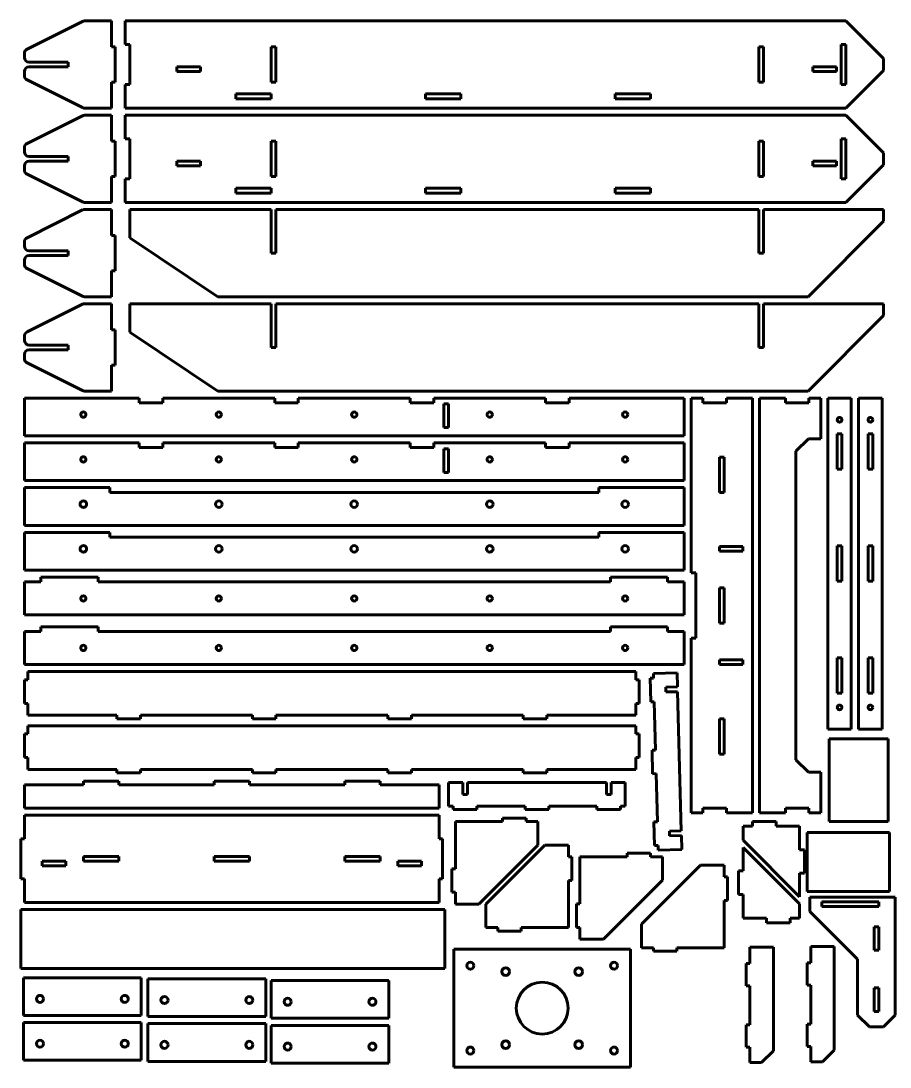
# Model space of a CAD drawing. Header units: millimetres. Extents: x 165 to 866, y -86 to 365.
# Drawn here: x 164.8 to 533.7, y -79 to 364.8 of the extents above; entities that cross this region are included whole.
import ezdxf

# ---------------------------------------------------------------- set-up
doc = ezdxf.new("R2010")
doc.units = ezdxf.units.MM
for name, color, linetype in [('BED_HOLDING_PLAT', 7, 'Continuous'), ('BED_HOLDING_TOP_', 7, 'Continuous'), ('BED_SLIDING_PLAT', 7, 'Continuous'), ('BOTTOM__PLATE', 7, 'Continuous'), ('BOTTOM_SUPPORT_P', 7, 'Continuous'), ('CORNER_SUPPORT', 7, 'Continuous'), ('Default', 7, 'Continuous'), ('LEG', 7, 'Continuous'), ('LEG_JOINT_FRONT_', 7, 'Continuous'), ('LEG_JOINT_PLATE', 7, 'Continuous'), ('LEG_SUPPORT', 7, 'Continuous'), ('MAIN_SUPPORT', 7, 'Continuous'), ('MIDLDE_PLATE', 7, 'Continuous'), ('MOTOR_PLATE_JOIN', 7, 'Continuous'), ('SCREW_PLATE', 7, 'Continuous'), ('SIDE_PLATE', 7, 'Continuous'), ('SIDE_SUPPORT_PLA', 7, 'Continuous'), ('SMALL_SUPPORT', 7, 'Continuous'), ('TOP_CORNER_SUPPO', 7, 'Continuous'), ('X_MOTOR_PLATE', 7, 'Continuous'), ('X_SLIDE_SUPPORT', 7, 'Continuous')]:
    doc.layers.add(name, color=color, linetype=linetype)

# ---------------------------------------------------------------- blocks, each defined once
blk = doc.blocks.new('SE')
at = {"layer": 'BED_HOLDING_PLAT', "color": 7, "linetype": 'Continuous', "lineweight": 60}
for p, q in [((166.29, 188.84), (166.29, 204.84)), ((166.29, 204.84), (215.04, 204.84)), ((215.04, 204.84), (215.04, 202.84)), ((225.04, 202.84), (225.04, 204.84)), ((225.04, 204.84), (272.54, 204.84)), ((272.54, 204.84), (272.54, 202.84)), ((282.54, 202.84), (282.54, 204.84)), ((282.54, 204.84), (330.04, 204.84)), ((330.04, 204.84), (330.04, 202.84)), ((340.04, 202.84), (340.04, 204.84)), ((340.04, 204.84), (387.54, 204.84)), ((387.54, 204.84), (387.54, 202.84)), ((397.54, 204.84), (446.29, 204.84)), ((397.54, 202.84), (397.54, 204.84)), ((446.29, 204.84), (446.29, 188.84)), ((215.04, 202.84), (225.04, 202.84)), ((272.54, 202.84), (282.54, 202.84)), ((330.04, 202.84), (340.04, 202.84)), ((344.29, 192.34), (344.29, 202.34)), ((346.29, 202.34), (344.29, 202.34)), ((346.29, 192.34), (346.29, 202.34)), ((387.54, 202.84), (397.54, 202.84)), ((344.29, 192.34), (346.29, 192.34)), ((446.29, 188.84), (166.29, 188.84))]:
    blk.add_line(p, q, dxfattribs=at)
for centre in [(191.29, 197.84), (248.79, 197.84), (306.29, 197.84), (363.79, 197.84), (421.29, 197.84)]:
    blk.add_circle(centre, 1.12, dxfattribs=at)
blk = doc.blocks.new('SE1')
at = {"layer": 'BED_HOLDING_PLAT', "color": 7, "linetype": 'Continuous', "lineweight": 60}
for p, q in [((166.29, 169.84), (166.29, 185.84)), ((166.29, 185.84), (215.04, 185.84)), ((215.04, 185.84), (215.04, 183.84)), ((215.04, 183.84), (225.04, 183.84)), ((225.04, 183.84), (225.04, 185.84)), ((225.04, 185.84), (272.54, 185.84)), ((272.54, 185.84), (272.54, 183.84)), ((272.54, 183.84), (282.54, 183.84)), ((282.54, 183.84), (282.54, 185.84)), ((282.54, 185.84), (330.04, 185.84)), ((330.04, 185.84), (330.04, 183.84)), ((330.04, 183.84), (340.04, 183.84)), ((340.04, 183.84), (340.04, 185.84)), ((340.04, 185.84), (387.54, 185.84)), ((344.29, 173.34), (344.29, 183.34)), ((346.29, 183.34), (344.29, 183.34)), ((346.29, 173.34), (346.29, 183.34)), ((387.54, 185.84), (387.54, 183.84)), ((387.54, 183.84), (397.54, 183.84)), ((397.54, 185.84), (446.29, 185.84)), ((397.54, 183.84), (397.54, 185.84)), ((446.29, 185.84), (446.29, 169.84)), ((344.29, 173.34), (346.29, 173.34)), ((446.29, 169.84), (166.29, 169.84))]:
    blk.add_line(p, q, dxfattribs=at)
for centre in [(191.29, 178.84), (248.79, 178.84), (306.29, 178.84), (363.79, 178.84), (421.29, 178.84)]:
    blk.add_circle(centre, 1.12, dxfattribs=at)
blk = doc.blocks.new('SE2')
at = {"layer": 'LEG_JOINT_PLATE', "color": 7, "linetype": 'Continuous', "lineweight": 60}
for p, q in [((449.29, 204.84), (454.29, 204.84)), ((449.29, 130.66), (449.29, 204.84)), ((454.29, 202.84), (454.29, 204.84)), ((464.29, 204.84), (475.29, 204.84)), ((464.29, 202.84), (464.29, 204.84)), ((475.29, 204.84), (475.29, 28.84)), ((464.29, 202.84), (454.29, 202.84)), ((461.29, 164.84), (461.29, 179.84)), ((461.29, 179.84), (463.29, 179.84)), ((463.29, 179.84), (463.29, 164.84)), ((463.29, 164.84), (461.29, 164.84)), ((471.29, 141.84), (461.29, 141.84)), ((461.29, 141.84), (461.29, 139.84)), ((461.29, 139.84), (471.29, 139.84)), ((471.29, 139.84), (471.29, 141.84)), ((451.29, 130.66), (449.29, 130.66)), ((451.29, 103.02), (451.29, 130.66)), ((461.29, 109.34), (461.29, 124.34)), ((463.29, 124.34), (461.29, 124.34)), ((463.29, 109.34), (463.29, 124.34)), ((461.29, 109.34), (463.29, 109.34)), ((449.29, 28.84), (449.29, 103.02)), ((449.29, 103.02), (451.29, 103.02)), ((471.29, 93.84), (461.29, 93.84)), ((461.29, 93.84), (461.29, 91.84)), ((471.29, 91.84), (471.29, 93.84)), ((461.29, 91.84), (471.29, 91.84)), ((461.29, 53.84), (461.29, 68.84)), ((463.29, 68.84), (461.29, 68.84)), ((463.29, 53.84), (463.29, 68.84)), ((461.29, 53.84), (463.29, 53.84)), ((454.29, 28.84), (449.29, 28.84)), ((454.29, 30.84), (454.29, 28.84)), ((454.29, 30.84), (464.29, 30.84)), ((464.29, 30.84), (464.29, 28.84)), ((475.29, 28.84), (464.29, 28.84))]:
    blk.add_line(p, q, dxfattribs=at)
blk = doc.blocks.new('SE5')
at = {"layer": 'LEG_SUPPORT', "color": 7, "linetype": 'Continuous', "lineweight": 60}
for p, q in [((500.06, -27.75), (510.06, -27.75)), ((500.06, -34.75), (500.06, -27.75)), ((510.06, -27.75), (510.06, -71.75)), ((498.56, -34.75), (500.06, -34.75)), ((498.56, -44.25), (498.56, -34.75)), ((500.06, -44.25), (498.56, -44.25)), ((500.06, -60.75), (500.06, -44.25)), ((498.56, -70.25), (498.56, -60.75)), ((498.56, -60.75), (500.06, -60.75)), ((500.06, -70.25), (498.56, -70.25)), ((500.06, -76.75), (500.06, -70.25)), ((505.06, -76.75), (510.06, -71.75)), ((505.06, -76.75), (500.06, -76.75))]:
    blk.add_line(p, q, dxfattribs=at)
blk = doc.blocks.new('SE6')
at = {"layer": 'LEG_SUPPORT', "color": 7, "linetype": 'Continuous', "lineweight": 60}
for p, q in [((474.2, -28.03), (484.2, -28.03)), ((474.2, -35.03), (474.2, -28.03)), ((484.2, -28.03), (484.2, -72.03)), ((472.7, -35.03), (474.2, -35.03)), ((472.7, -44.53), (472.7, -35.03)), ((474.2, -44.53), (472.7, -44.53)), ((474.2, -61.03), (474.2, -44.53)), ((472.7, -70.53), (472.7, -61.03)), ((472.7, -61.03), (474.2, -61.03)), ((474.2, -70.53), (472.7, -70.53)), ((474.2, -77.03), (474.2, -70.53)), ((479.2, -77.03), (484.2, -72.03)), ((479.2, -77.03), (474.2, -77.03))]:
    blk.add_line(p, q, dxfattribs=at)
blk = doc.blocks.new('SE9')
at = {"layer": 'MIDLDE_PLATE', "color": 7, "linetype": 'Continuous', "lineweight": 60}
for p, q in [((173.29, 128.84), (173.29, 126.84)), ((197.56, 128.84), (173.29, 128.84)), ((197.56, 126.84), (197.56, 128.84)), ((415.03, 128.84), (415.03, 126.84)), ((439.29, 128.84), (415.03, 128.84)), ((439.29, 126.84), (439.29, 128.84)), ((166.29, 112.84), (166.29, 126.84)), ((166.29, 126.84), (173.29, 126.84)), ((197.56, 126.84), (415.03, 126.84)), ((439.29, 126.84), (446.29, 126.84)), ((446.29, 126.84), (446.29, 112.84)), ((446.29, 112.84), (166.29, 112.84))]:
    blk.add_line(p, q, dxfattribs=at)
for centre in [(191.29, 119.84), (248.79, 119.84), (306.29, 119.84), (363.79, 119.84), (421.29, 119.84)]:
    blk.add_circle(centre, 1.12, dxfattribs=at)
blk = doc.blocks.new('SE10')
at = {"layer": 'MIDLDE_PLATE', "color": 7, "linetype": 'Continuous', "lineweight": 60}
for p, q in [((173.29, 107.84), (173.29, 105.84)), ((197.56, 107.84), (173.29, 107.84)), ((197.56, 105.84), (197.56, 107.84)), ((415.03, 107.84), (415.03, 105.84)), ((439.29, 107.84), (415.03, 107.84)), ((439.29, 105.84), (439.29, 107.84)), ((166.29, 91.84), (166.29, 105.84)), ((166.29, 105.84), (173.29, 105.84)), ((197.56, 105.84), (415.03, 105.84)), ((439.29, 105.84), (446.29, 105.84)), ((446.29, 105.84), (446.29, 91.84)), ((446.29, 91.84), (166.29, 91.84))]:
    blk.add_line(p, q, dxfattribs=at)
for centre in [(191.29, 98.84), (248.79, 98.84), (306.29, 98.84), (363.79, 98.84), (421.29, 98.84)]:
    blk.add_circle(centre, 1.12, dxfattribs=at)
blk = doc.blocks.new('SE12')
at = {"layer": 'TOP_CORNER_SUPPO', "color": 7, "linetype": 'Continuous', "lineweight": 60}
for p, q in [((471.34, 17.23), (471.34, 23.23)), ((475.35, 23.23), (471.34, 23.23)), ((475.35, 25.23), (475.35, 23.23)), ((485.35, 25.23), (475.35, 25.23)), ((485.35, 23.23), (485.35, 25.23)), ((495.35, 23.23), (485.35, 23.23)), ((495.35, 13.23), (495.35, 23.23)), ((471.34, 17.23), (495.35, -6.77)), ((495.35, 13.23), (497.35, 13.23)), ((497.35, 13.23), (497.35, 3.23)), ((495.35, -6.77), (495.35, 3.23)), ((497.35, 3.23), (495.35, 3.23))]:
    blk.add_line(p, q, dxfattribs=at)
blk = doc.blocks.new('SE13')
at = {"layer": 'TOP_CORNER_SUPPO', "color": 7, "linetype": 'Continuous', "lineweight": 60}
for p, q in [((471.34, 14.23), (471.34, 4.23)), ((495.35, -9.77), (471.34, 14.23)), ((469.34, -5.77), (469.34, 4.23)), ((469.34, 4.23), (471.34, 4.23)), ((471.34, -5.77), (469.34, -5.77)), ((471.34, -5.77), (471.34, -15.77)), ((495.35, -9.77), (495.35, -15.77)), ((471.34, -15.77), (481.34, -15.77)), ((481.34, -15.77), (481.34, -17.77)), ((491.34, -15.77), (495.35, -15.77)), ((491.34, -17.77), (491.34, -15.77)), ((481.34, -17.77), (491.34, -17.77))]:
    blk.add_line(p, q, dxfattribs=at)
blk = doc.blocks.new('SE14')
at = {"layer": 'BED_SLIDING_PLAT', "color": 7, "linetype": 'Continuous', "lineweight": 60}
for p, q in [((164.79, -37.16), (164.79, -12.16)), ((164.79, -12.16), (344.79, -12.16)), ((344.79, -12.16), (344.79, -37.16)), ((344.79, -37.16), (164.79, -37.16))]:
    blk.add_line(p, q, dxfattribs=at)
blk = doc.blocks.new('SE22')
at = {"layer": 'SCREW_PLATE', "color": 7, "linetype": 'Continuous', "lineweight": 60}
for p, q in [((520.39, 204.84), (530.39, 204.84)), ((520.39, 64.4), (520.39, 204.84)), ((530.39, 204.84), (530.39, 64.4)), ((526.39, 189.62), (524.39, 189.62)), ((524.39, 189.62), (524.39, 174.62)), ((526.39, 189.62), (526.39, 174.62)), ((526.39, 174.62), (524.39, 174.62)), ((524.39, 142.12), (526.39, 142.12)), ((524.39, 142.12), (524.39, 127.12)), ((526.39, 142.12), (526.39, 127.12)), ((524.39, 127.12), (526.39, 127.12)), ((524.39, 94.62), (526.39, 94.62)), ((524.39, 94.62), (524.39, 79.62)), ((526.39, 94.62), (526.39, 79.62)), ((524.39, 79.62), (526.39, 79.62)), ((530.39, 64.4), (520.39, 64.4))]:
    blk.add_line(p, q, dxfattribs=at)
for centre in [(525.39, 195.62), (525.39, 73.62)]:
    blk.add_circle(centre, 1, dxfattribs=at)
blk = doc.blocks.new('SE23')
at = {"layer": 'SCREW_PLATE', "color": 7, "linetype": 'Continuous', "lineweight": 60}
for p, q in [((507.29, 204.84), (517.29, 204.84)), ((507.29, 64.4), (507.29, 204.84)), ((517.29, 204.84), (517.29, 64.4)), ((513.29, 189.62), (511.29, 189.62)), ((511.29, 189.62), (511.29, 174.62)), ((513.29, 189.62), (513.29, 174.62)), ((513.29, 174.62), (511.29, 174.62)), ((511.29, 142.12), (513.29, 142.12)), ((511.29, 142.12), (511.29, 127.12)), ((513.29, 142.12), (513.29, 127.12)), ((511.29, 127.12), (513.29, 127.12)), ((511.29, 94.62), (513.29, 94.62)), ((511.29, 94.62), (511.29, 79.62)), ((513.29, 94.62), (513.29, 79.62)), ((511.29, 79.62), (513.29, 79.62)), ((517.29, 64.4), (507.29, 64.4))]:
    blk.add_line(p, q, dxfattribs=at)
for centre in [(512.29, 195.62), (512.29, 73.62)]:
    blk.add_circle(centre, 1, dxfattribs=at)
blk = doc.blocks.new('SE26')
at = {"layer": 'MOTOR_PLATE_JOIN', "color": 7, "linetype": 'Continuous', "lineweight": 60}
for p, q in [((271.02, -58.27), (271.02, -42.27)), ((271.02, -42.27), (321.02, -42.27)), ((321.02, -42.27), (321.02, -58.27)), ((321.02, -58.27), (271.02, -58.27))]:
    blk.add_line(p, q, dxfattribs=at)
for centre in [(278.02, -51.27), (314.02, -51.27)]:
    blk.add_circle(centre, 1.5, dxfattribs=at)
blk = doc.blocks.new('SE27')
at = {"layer": 'MOTOR_PLATE_JOIN', "color": 7, "linetype": 'Continuous', "lineweight": 60}
for p, q in [((271.02, -77.27), (271.02, -61.27)), ((271.02, -61.27), (321.02, -61.27)), ((321.02, -61.27), (321.02, -77.27)), ((321.02, -77.27), (271.02, -77.27))]:
    blk.add_line(p, q, dxfattribs=at)
for centre in [(278.02, -70.27), (314.02, -70.27)]:
    blk.add_circle(centre, 1.5, dxfattribs=at)
blk = doc.blocks.new('SE28')
at = {"layer": 'MOTOR_PLATE_JOIN', "color": 7, "linetype": 'Continuous', "lineweight": 60}
for p, q in [((165.88, -57.05), (165.88, -41.05)), ((165.88, -41.05), (215.88, -41.05)), ((215.88, -41.05), (215.88, -57.05)), ((215.88, -57.05), (165.88, -57.05))]:
    blk.add_line(p, q, dxfattribs=at)
for centre in [(172.88, -50.05), (208.88, -50.05)]:
    blk.add_circle(centre, 1.5, dxfattribs=at)
blk = doc.blocks.new('SE29')
at = {"layer": 'MOTOR_PLATE_JOIN', "color": 7, "linetype": 'Continuous', "lineweight": 60}
for p, q in [((165.88, -76.05), (165.88, -60.05)), ((165.88, -60.05), (215.88, -60.05)), ((215.88, -60.05), (215.88, -76.05)), ((215.88, -76.05), (165.88, -76.05))]:
    blk.add_line(p, q, dxfattribs=at)
for centre in [(172.88, -69.05), (208.88, -69.05)]:
    blk.add_circle(centre, 1.5, dxfattribs=at)
blk = doc.blocks.new('SE30')
at = {"layer": 'MOTOR_PLATE_JOIN', "color": 7, "linetype": 'Continuous', "lineweight": 60}
for p, q in [((218.73, -57.54), (218.73, -41.54)), ((218.73, -41.54), (268.73, -41.54)), ((268.73, -41.54), (268.73, -57.54)), ((268.73, -57.54), (218.73, -57.54))]:
    blk.add_line(p, q, dxfattribs=at)
for centre in [(225.73, -50.54), (261.73, -50.54)]:
    blk.add_circle(centre, 1.5, dxfattribs=at)
blk = doc.blocks.new('SE31')
at = {"layer": 'MOTOR_PLATE_JOIN', "color": 7, "linetype": 'Continuous', "lineweight": 60}
for p, q in [((218.73, -76.54), (218.73, -60.54)), ((218.73, -60.54), (268.73, -60.54)), ((268.73, -60.54), (268.73, -76.54)), ((268.73, -76.54), (218.73, -76.54))]:
    blk.add_line(p, q, dxfattribs=at)
for centre in [(225.73, -69.54), (261.73, -69.54)]:
    blk.add_circle(centre, 1.5, dxfattribs=at)
blk = doc.blocks.new('SE37')
at = {"layer": 'X_MOTOR_PLATE', "color": 7, "linetype": 'Continuous', "lineweight": 60}
for p, q in [((348.58, -28.96), (423.58, -28.96)), ((348.58, -78.96), (348.58, -28.96)), ((423.58, -28.96), (423.58, -78.96)), ((423.58, -78.96), (348.58, -78.96))]:
    blk.add_line(p, q, dxfattribs=at)
for centre, radius in [((355.58, -35.96), 1.5), ((416.58, -35.96), 1.5), ((370.58, -38.46), 1.65), ((401.58, -38.46), 1.65), ((386.08, -53.96), 11), ((355.58, -71.96), 1.5), ((370.58, -69.46), 1.65), ((401.58, -69.46), 1.65), ((416.58, -71.96), 1.5)]:
    blk.add_circle(centre, radius, dxfattribs=at)
blk = doc.blocks.new('SE39')
at = {"layer": 'X_SLIDE_SUPPORT', "color": 7, "linetype": 'Continuous', "lineweight": 60}
for p, q in [((498.5, -4.43), (498.5, 20.57)), ((498.5, 20.57), (533.5, 20.57)), ((533.5, 20.57), (533.5, -4.43)), ((533.5, -4.43), (498.5, -4.43))]:
    blk.add_line(p, q, dxfattribs=at)
blk = doc.blocks.new('SE40')
at = {"layer": 'X_SLIDE_SUPPORT', "color": 7, "linetype": 'Continuous', "lineweight": 60}
for p, q in [((507.95, 25.28), (507.95, 60.28)), ((507.95, 60.28), (532.95, 60.28)), ((532.95, 60.28), (532.95, 25.28)), ((532.95, 25.28), (507.95, 25.28))]:
    blk.add_line(p, q, dxfattribs=at)
blk = doc.blocks.new('SE43')
at = {"layer": 'CORNER_SUPPORT', "color": 7, "linetype": 'Continuous', "lineweight": 60}
for p, q in [((167.4, 352.89), (190.87, 364.63)), ((191.76, 364.84), (203.29, 364.84)), ((203.29, 353.84), (203.29, 364.84)), ((166.29, 349.34), (166.29, 351.1)), ((204.79, 353.84), (203.29, 353.84)), ((204.79, 353.84), (204.79, 338.84)), ((184.79, 347.34), (168.29, 347.34)), ((184.79, 345.34), (184.79, 347.34)), ((166.29, 343.34), (166.29, 341.58)), ((184.79, 345.34), (168.29, 345.34)), ((167.4, 339.79), (190.87, 328.05)), ((203.29, 327.84), (203.29, 338.84)), ((204.79, 338.84), (203.29, 338.84)), ((191.76, 327.84), (203.29, 327.84))]:
    blk.add_line(p, q, dxfattribs=at)
for centre, start, end in [((191.76, 362.84), 90, 116.5651), ((168.29, 351.1), 116.5651, 180), ((168.29, 349.34), 180, 270), ((168.29, 343.34), 90, 180), ((168.29, 341.58), 180, 243.4349), ((191.76, 329.84), 243.4349, 270)]:
    blk.add_arc(centre, 2, start, end, dxfattribs=at)
blk = doc.blocks.new('SE44')
at = {"layer": 'CORNER_SUPPORT', "color": 7, "linetype": 'Continuous', "lineweight": 60}
for p, q in [((167.4, 312.89), (190.87, 324.63)), ((191.76, 324.84), (203.29, 324.84)), ((203.29, 313.84), (203.29, 324.84)), ((166.29, 309.34), (166.29, 311.1)), ((204.79, 313.84), (203.29, 313.84)), ((204.79, 313.84), (204.79, 298.84)), ((184.79, 307.34), (168.29, 307.34)), ((184.79, 305.34), (184.79, 307.34)), ((166.29, 303.34), (166.29, 301.58)), ((184.79, 305.34), (168.29, 305.34)), ((167.4, 299.79), (190.87, 288.05)), ((203.29, 287.84), (203.29, 298.84)), ((204.79, 298.84), (203.29, 298.84)), ((191.76, 287.84), (203.29, 287.84))]:
    blk.add_line(p, q, dxfattribs=at)
for centre, start, end in [((191.76, 322.84), 90, 116.5651), ((168.29, 311.1), 116.5651, 180), ((168.29, 309.34), 180, 270), ((168.29, 303.34), 90, 180), ((168.29, 301.58), 180, 243.4349), ((191.76, 289.84), 243.4349, 270)]:
    blk.add_arc(centre, 2, start, end, dxfattribs=at)
blk = doc.blocks.new('SE45')
at = {"layer": 'CORNER_SUPPORT', "color": 7, "linetype": 'Continuous', "lineweight": 60}
for p, q in [((167.4, 272.89), (190.87, 284.63)), ((191.76, 284.84), (203.29, 284.84)), ((203.29, 273.84), (203.29, 284.84)), ((166.29, 269.34), (166.29, 271.1)), ((204.79, 273.84), (203.29, 273.84)), ((204.79, 273.84), (204.79, 258.84)), ((184.79, 267.34), (168.29, 267.34)), ((184.79, 265.34), (184.79, 267.34)), ((166.29, 263.34), (166.29, 261.58)), ((184.79, 265.34), (168.29, 265.34)), ((167.4, 259.79), (190.87, 248.05)), ((203.29, 247.84), (203.29, 258.84)), ((204.79, 258.84), (203.29, 258.84)), ((191.76, 247.84), (203.29, 247.84))]:
    blk.add_line(p, q, dxfattribs=at)
for centre, start, end in [((191.76, 282.84), 90, 116.5651), ((168.29, 271.1), 116.5651, 180), ((168.29, 269.34), 180, 270), ((168.29, 263.34), 90, 180), ((168.29, 261.58), 180, 243.4349), ((191.76, 249.84), 243.4349, 270)]:
    blk.add_arc(centre, 2, start, end, dxfattribs=at)
blk = doc.blocks.new('SE46')
at = {"layer": 'CORNER_SUPPORT', "color": 7, "linetype": 'Continuous', "lineweight": 60}
for p, q in [((167.4, 232.89), (190.87, 244.63)), ((191.76, 244.84), (203.29, 244.84)), ((203.29, 233.84), (203.29, 244.84)), ((166.29, 229.34), (166.29, 231.1)), ((204.79, 233.84), (203.29, 233.84)), ((204.79, 233.84), (204.79, 218.84)), ((184.79, 227.34), (168.29, 227.34)), ((184.79, 225.34), (184.79, 227.34)), ((166.29, 223.34), (166.29, 221.58)), ((184.79, 225.34), (168.29, 225.34)), ((167.4, 219.79), (190.87, 208.05)), ((203.29, 207.84), (203.29, 218.84)), ((204.79, 218.84), (203.29, 218.84)), ((191.76, 207.84), (203.29, 207.84))]:
    blk.add_line(p, q, dxfattribs=at)
for centre, start, end in [((191.76, 242.84), 90, 116.5651), ((168.29, 231.1), 116.5651, 180), ((168.29, 229.34), 180, 270), ((168.29, 223.34), 90, 180), ((168.29, 221.58), 180, 243.4349), ((191.76, 209.84), 243.4349, 270)]:
    blk.add_arc(centre, 2, start, end, dxfattribs=at)
blk = doc.blocks.new('SE48')
at = {"layer": 'SIDE_PLATE', "color": 7, "linetype": 'Continuous', "lineweight": 60}
for p, q in [((208.99, 364.84), (514.99, 364.84)), ((208.99, 354.84), (208.99, 364.84)), ((530.99, 348.84), (514.99, 364.84)), ((208.99, 354.84), (210.99, 354.84)), ((210.99, 337.84), (210.99, 354.84)), ((270.99, 353.84), (270.99, 338.84)), ((272.99, 353.84), (270.99, 353.84)), ((272.99, 353.84), (272.99, 338.84)), ((479.99, 353.84), (477.99, 353.84)), ((477.99, 338.84), (477.99, 353.84)), ((479.99, 338.84), (479.99, 353.84)), ((512.99, 354.84), (514.99, 354.84)), ((512.99, 337.84), (512.99, 354.84)), ((514.99, 337.84), (514.99, 354.84)), ((530.99, 348.84), (530.99, 343.84)), ((230.99, 345.34), (230.99, 343.34)), ((230.99, 345.34), (240.99, 345.34)), ((230.99, 343.34), (240.99, 343.34)), ((240.99, 343.34), (240.99, 345.34)), ((500.99, 345.34), (500.99, 343.34)), ((500.99, 345.34), (510.99, 345.34)), ((500.99, 343.34), (510.99, 343.34)), ((510.99, 345.34), (510.99, 343.34)), ((530.99, 343.84), (514.99, 327.84)), ((208.99, 337.84), (210.99, 337.84)), ((208.99, 327.84), (208.99, 337.84)), ((270.99, 338.84), (272.99, 338.84)), ((477.99, 338.84), (479.99, 338.84)), ((514.99, 337.84), (512.99, 337.84)), ((255.99, 333.84), (270.99, 333.84)), ((255.99, 331.84), (255.99, 333.84)), ((270.99, 333.84), (270.99, 331.84)), ((336.49, 333.84), (336.49, 331.84)), ((351.49, 333.84), (336.49, 333.84)), ((351.49, 331.84), (351.49, 333.84)), ((416.99, 333.84), (416.99, 331.84)), ((431.99, 333.84), (416.99, 333.84)), ((431.99, 331.84), (431.99, 333.84)), ((270.99, 331.84), (255.99, 331.84)), ((336.49, 331.84), (351.49, 331.84)), ((416.99, 331.84), (431.99, 331.84)), ((514.99, 327.84), (208.99, 327.84))]:
    blk.add_line(p, q, dxfattribs=at)
blk = doc.blocks.new('SE49')
at = {"layer": 'SIDE_PLATE', "color": 7, "linetype": 'Continuous', "lineweight": 60}
for p, q in [((208.99, 324.84), (514.99, 324.84)), ((208.99, 314.84), (208.99, 324.84)), ((530.99, 308.84), (514.99, 324.84)), ((208.99, 314.84), (210.99, 314.84)), ((210.99, 297.84), (210.99, 314.84)), ((270.99, 313.84), (270.99, 298.84)), ((272.99, 313.84), (270.99, 313.84)), ((272.99, 313.84), (272.99, 298.84)), ((479.99, 313.84), (477.99, 313.84)), ((477.99, 298.84), (477.99, 313.84)), ((479.99, 298.84), (479.99, 313.84)), ((512.99, 314.84), (514.99, 314.84)), ((512.99, 297.84), (512.99, 314.84)), ((514.99, 297.84), (514.99, 314.84)), ((530.99, 308.84), (530.99, 303.84)), ((230.99, 305.34), (230.99, 303.34)), ((230.99, 305.34), (240.99, 305.34)), ((230.99, 303.34), (240.99, 303.34)), ((240.99, 303.34), (240.99, 305.34)), ((500.99, 305.34), (500.99, 303.34)), ((500.99, 305.34), (510.99, 305.34)), ((500.99, 303.34), (510.99, 303.34)), ((510.99, 305.34), (510.99, 303.34)), ((530.99, 303.84), (514.99, 287.84)), ((208.99, 297.84), (210.99, 297.84)), ((208.99, 287.84), (208.99, 297.84)), ((270.99, 298.84), (272.99, 298.84)), ((477.99, 298.84), (479.99, 298.84)), ((514.99, 297.84), (512.99, 297.84)), ((255.99, 293.84), (270.99, 293.84)), ((255.99, 291.84), (255.99, 293.84)), ((270.99, 293.84), (270.99, 291.84)), ((336.49, 293.84), (336.49, 291.84)), ((351.49, 293.84), (336.49, 293.84)), ((351.49, 291.84), (351.49, 293.84)), ((416.99, 293.84), (416.99, 291.84)), ((431.99, 293.84), (416.99, 293.84)), ((431.99, 291.84), (431.99, 293.84)), ((270.99, 291.84), (255.99, 291.84)), ((336.49, 291.84), (351.49, 291.84)), ((416.99, 291.84), (431.99, 291.84)), ((514.99, 287.84), (208.99, 287.84))]:
    blk.add_line(p, q, dxfattribs=at)
blk = doc.blocks.new('SE50')
at = {"layer": 'SIDE_SUPPORT_PLA', "color": 7, "linetype": 'Continuous', "lineweight": 60}
for p, q in [((210.99, 284.84), (210.99, 272.84)), ((270.99, 284.84), (210.99, 284.84)), ((270.99, 266.34), (270.99, 284.84)), ((477.99, 284.84), (272.99, 284.84)), ((272.99, 266.34), (272.99, 284.84)), ((477.99, 284.84), (477.99, 266.34)), ((530.99, 284.84), (479.99, 284.84)), ((479.99, 284.84), (479.99, 266.34)), ((530.99, 279.84), (530.99, 284.84)), ((530.99, 279.84), (498.99, 247.84)), ((210.99, 272.84), (248.4, 247.84)), ((270.99, 266.34), (272.99, 266.34)), ((477.99, 266.34), (479.99, 266.34)), ((248.4, 247.84), (498.99, 247.84))]:
    blk.add_line(p, q, dxfattribs=at)
blk = doc.blocks.new('SE51')
at = {"layer": 'SIDE_SUPPORT_PLA', "color": 7, "linetype": 'Continuous', "lineweight": 60}
for p, q in [((210.99, 244.84), (210.99, 232.84)), ((270.99, 244.84), (210.99, 244.84)), ((270.99, 226.34), (270.99, 244.84)), ((477.99, 244.84), (272.99, 244.84)), ((272.99, 226.34), (272.99, 244.84)), ((477.99, 244.84), (477.99, 226.34)), ((530.99, 244.84), (479.99, 244.84)), ((479.99, 244.84), (479.99, 226.34)), ((530.99, 239.84), (530.99, 244.84)), ((530.99, 239.84), (498.99, 207.84)), ((210.99, 232.84), (248.4, 207.84)), ((270.99, 226.34), (272.99, 226.34)), ((477.99, 226.34), (479.99, 226.34)), ((248.4, 207.84), (498.99, 207.84))]:
    blk.add_line(p, q, dxfattribs=at)
blk = doc.blocks.new('SE52')
at = {"layer": 'TOP_CORNER_SUPPO', "color": 7, "linetype": 'Continuous', "lineweight": 60}
for p, q in [((369.2, 26.69), (369.2, 25.19)), ((369.2, 26.69), (379.2, 26.69)), ((379.2, 26.69), (379.2, 25.19)), ((349.2, 25.19), (349.2, 5.19)), ((369.2, 25.19), (349.2, 25.19)), ((384.2, 25.19), (379.2, 25.19)), ((384.2, 15.19), (384.2, 25.19)), ((384.2, 15.19), (359.2, -9.81)), ((347.7, 5.19), (349.2, 5.19)), ((347.7, -4.81), (347.7, 5.19)), ((347.7, -4.81), (349.2, -4.81)), ((349.2, -4.81), (349.2, -9.81)), ((349.2, -9.81), (359.2, -9.81))]:
    blk.add_line(p, q, dxfattribs=at)
blk = doc.blocks.new('SE53')
at = {"layer": 'TOP_CORNER_SUPPO', "color": 7, "linetype": 'Continuous', "lineweight": 60}
for p, q in [((362.2, -9.81), (387.2, 15.19)), ((397.2, 15.19), (387.2, 15.19)), ((397.2, 10.19), (397.2, 15.19)), ((398.7, 10.19), (397.2, 10.19)), ((398.7, 10.19), (398.7, 0.19)), ((397.2, -19.81), (397.2, 0.19)), ((398.7, 0.19), (397.2, 0.19)), ((362.2, -9.81), (362.2, -19.81)), ((362.2, -19.81), (367.2, -19.81)), ((367.2, -21.31), (367.2, -19.81)), ((377.2, -21.31), (367.2, -21.31)), ((377.2, -19.81), (397.2, -19.81)), ((377.2, -21.31), (377.2, -19.81))]:
    blk.add_line(p, q, dxfattribs=at)
blk = doc.blocks.new('SE60')
at = {"layer": 'TOP_CORNER_SUPPO', "color": 7, "linetype": 'Continuous', "lineweight": 60}
for p, q in [((402.09, 10.27), (402.09, -9.73)), ((422.09, 10.27), (402.09, 10.27)), ((422.09, 11.77), (422.09, 10.27)), ((422.09, 11.77), (432.09, 11.77)), ((432.09, 11.77), (432.09, 10.27)), ((437.09, 10.27), (432.09, 10.27)), ((437.09, 0.27), (437.09, 10.27)), ((437.09, 0.27), (412.09, -24.73)), ((400.59, -9.73), (402.09, -9.73)), ((400.59, -19.73), (400.59, -9.73)), ((400.59, -19.73), (402.09, -19.73)), ((402.09, -19.73), (402.09, -24.73)), ((402.09, -24.73), (412.09, -24.73))]:
    blk.add_line(p, q, dxfattribs=at)
blk = doc.blocks.new('SE61')
at = {"layer": 'TOP_CORNER_SUPPO', "color": 7, "linetype": 'Continuous', "lineweight": 60}
for p, q in [((428.25, -18.32), (453.25, 6.68)), ((463.25, 6.68), (453.25, 6.68)), ((463.25, 1.68), (463.25, 6.68)), ((464.75, 1.68), (463.25, 1.68)), ((464.75, 1.68), (464.75, -8.32)), ((463.25, -28.32), (463.25, -8.32)), ((464.75, -8.32), (463.25, -8.32)), ((428.25, -18.32), (428.25, -28.32)), ((428.25, -28.32), (433.25, -28.32)), ((433.25, -29.82), (433.25, -28.32)), ((443.25, -29.82), (433.25, -29.82)), ((443.25, -28.32), (463.25, -28.32)), ((443.25, -29.82), (443.25, -28.32))]:
    blk.add_line(p, q, dxfattribs=at)
blk = doc.blocks.new('SE63')
at = {"layer": 'LEG', "color": 7, "linetype": 'Continuous', "lineweight": 60}
for p, q in [((499.74, -6.9), (535.97, -6.9)), ((499.74, -6.9), (499.74, -12.9)), ((535.97, -6.9), (535.97, -56.9)), ((499.74, -12.9), (519.97, -33.13)), ((504.71, -8.9), (528.97, -8.9)), ((504.71, -10.9), (504.71, -8.9)), ((504.71, -10.9), (528.97, -10.9)), ((528.97, -10.9), (528.97, -8.9)), ((526.97, -29.4), (526.97, -19.4)), ((528.97, -19.4), (526.97, -19.4)), ((528.97, -29.4), (528.97, -19.4)), ((526.97, -29.4), (528.97, -29.4)), ((519.97, -56.9), (519.97, -33.13)), ((528.97, -45.4), (526.97, -45.4)), ((526.97, -55.4), (526.97, -45.4)), ((528.97, -55.4), (528.97, -45.4)), ((519.97, -56.9), (524.97, -61.9)), ((526.97, -55.4), (528.97, -55.4)), ((530.97, -61.9), (535.97, -56.9)), ((530.97, -61.9), (524.97, -61.9))]:
    blk.add_line(p, q, dxfattribs=at)
blk = doc.blocks.new('SE64')
at = {"layer": 'BOTTOM__PLATE', "color": 7, "linetype": 'Continuous', "lineweight": 60}
for p, q in [((166.29, 27.84), (342.29, 27.84)), ((166.29, 27.84), (166.29, 17.84)), ((342.29, 27.84), (342.29, 17.84)), ((164.79, 0.84), (164.79, 17.84)), ((166.29, 17.84), (164.79, 17.84)), ((343.79, 17.84), (342.29, 17.84)), ((343.79, 17.84), (343.79, 0.84)), ((206.29, 10.34), (191.29, 10.34)), ((191.29, 8.34), (191.29, 10.34)), ((206.29, 8.34), (206.29, 10.34)), ((246.79, 10.34), (246.79, 8.34)), ((261.79, 10.34), (246.79, 10.34)), ((261.79, 10.34), (261.79, 8.34)), ((317.29, 10.34), (302.29, 10.34)), ((302.29, 10.34), (302.29, 8.34)), ((317.29, 10.34), (317.29, 8.34)), ((173.79, 8.34), (173.79, 6.34)), ((173.79, 8.34), (183.79, 8.34)), ((173.79, 6.34), (183.79, 6.34)), ((183.79, 6.34), (183.79, 8.34)), ((206.29, 8.34), (191.29, 8.34)), ((261.79, 8.34), (246.79, 8.34)), ((317.29, 8.34), (302.29, 8.34)), ((324.79, 6.34), (324.79, 8.34)), ((334.79, 8.34), (324.79, 8.34)), ((334.79, 6.34), (324.79, 6.34)), ((334.79, 8.34), (334.79, 6.34)), ((164.79, 0.84), (166.29, 0.84)), ((166.29, 0.84), (166.29, -9.16)), ((342.29, 0.84), (342.29, -9.16)), ((342.29, 0.84), (343.79, 0.84)), ((342.29, -9.16), (166.29, -9.16))]:
    blk.add_line(p, q, dxfattribs=at)
blk = doc.blocks.new('SE65')
at = {"layer": 'BOTTOM_SUPPORT_P', "color": 7, "linetype": 'Continuous', "lineweight": 60}
for p, q in [((166.29, 30.84), (166.29, 40.84)), ((191.29, 40.84), (166.29, 40.84)), ((191.29, 42.34), (206.29, 42.34)), ((191.29, 40.84), (191.29, 42.34)), ((206.29, 42.34), (206.29, 40.84)), ((206.29, 40.84), (246.79, 40.84)), ((246.79, 42.34), (246.79, 40.84)), ((246.79, 42.34), (261.79, 42.34)), ((261.79, 42.34), (261.79, 40.84)), ((261.79, 40.84), (302.29, 40.84)), ((302.29, 42.34), (302.29, 40.84)), ((317.29, 42.34), (302.29, 42.34)), ((317.29, 42.34), (317.29, 40.84)), ((317.29, 40.84), (342.29, 40.84)), ((342.29, 40.84), (342.29, 30.84)), ((342.29, 30.84), (166.29, 30.84))]:
    blk.add_line(p, q, dxfattribs=at)
blk = doc.blocks.new('SE72')
at = {"layer": 'BED_HOLDING_TOP_', "color": 7, "linetype": 'Continuous', "lineweight": 60}
for p, q in [((166.29, 150.84), (166.29, 166.84)), ((166.29, 166.84), (202.52, 166.84)), ((202.52, 164.84), (202.52, 166.84)), ((410.06, 164.84), (202.52, 164.84)), ((410.06, 166.84), (446.29, 166.84)), ((410.06, 164.84), (410.06, 166.84)), ((446.29, 166.84), (446.29, 150.84)), ((446.29, 150.84), (166.29, 150.84))]:
    blk.add_line(p, q, dxfattribs=at)
for centre in [(191.29, 159.84), (248.79, 159.84), (306.29, 159.84), (363.79, 159.84), (421.29, 159.84)]:
    blk.add_circle(centre, 1.4, dxfattribs=at)
blk = doc.blocks.new('SE73')
at = {"layer": 'BED_HOLDING_TOP_', "color": 7, "linetype": 'Continuous', "lineweight": 60}
for p, q in [((166.29, 131.84), (166.29, 147.84)), ((166.29, 147.84), (202.52, 147.84)), ((202.52, 145.84), (202.52, 147.84)), ((410.06, 147.84), (446.29, 147.84)), ((410.06, 145.84), (410.06, 147.84)), ((446.29, 147.84), (446.29, 131.84)), ((410.06, 145.84), (202.52, 145.84)), ((446.29, 131.84), (166.29, 131.84))]:
    blk.add_line(p, q, dxfattribs=at)
for centre in [(191.29, 140.84), (248.79, 140.84), (306.29, 140.84), (363.79, 140.84), (421.29, 140.84)]:
    blk.add_circle(centre, 1.4, dxfattribs=at)
blk = doc.blocks.new('SE76')
at = {"layer": 'LEG_JOINT_FRONT_', "color": 7, "linetype": 'Continuous', "lineweight": 60}
for p, q in [((478.29, 28.84), (478.29, 204.84)), ((478.29, 204.84), (489.29, 204.84)), ((489.29, 202.84), (489.29, 204.84)), ((499.29, 204.84), (504.29, 204.84)), ((499.29, 204.84), (499.29, 202.84)), ((504.29, 204.84), (504.29, 187.56)), ((499.29, 202.84), (489.29, 202.84)), ((493.79, 182.27), (499.08, 187.56)), ((499.08, 187.56), (504.29, 187.56)), ((493.79, 51.41), (493.79, 182.27)), ((499.08, 46.12), (493.79, 51.41)), ((504.29, 46.12), (499.08, 46.12)), ((504.29, 46.12), (504.29, 28.84)), ((489.29, 28.84), (478.29, 28.84)), ((489.29, 30.84), (499.29, 30.84)), ((489.29, 28.84), (489.29, 30.84)), ((499.29, 30.84), (499.29, 28.84)), ((504.29, 28.84), (499.29, 28.84))]:
    blk.add_line(p, q, dxfattribs=at)
blk = doc.blocks.new('SE79')
at = {"layer": 'SMALL_SUPPORT', "color": 7, "linetype": 'Continuous', "lineweight": 60}
for p, q in [((346.33, 31.74), (346.33, 41.74)), ((346.33, 41.74), (352.33, 41.74)), ((352.33, 36.74), (352.33, 41.74)), ((354.33, 41.74), (413.33, 41.74)), ((354.33, 36.74), (354.33, 41.74)), ((413.33, 36.74), (413.33, 41.74)), ((415.33, 41.74), (421.33, 41.74)), ((415.33, 36.74), (415.33, 41.74)), ((421.33, 41.74), (421.33, 31.74)), ((354.33, 36.74), (352.33, 36.74)), ((415.33, 36.74), (413.33, 36.74)), ((348.33, 31.74), (346.33, 31.74)), ((348.33, 30.24), (348.33, 31.74)), ((378.83, 31.74), (358.33, 31.74)), ((358.33, 30.24), (358.33, 31.74)), ((378.83, 30.24), (378.83, 31.74)), ((388.83, 30.24), (388.83, 31.74)), ((409.33, 31.74), (388.83, 31.74)), ((409.33, 30.24), (409.33, 31.74)), ((421.33, 31.74), (419.33, 31.74)), ((419.33, 30.24), (419.33, 31.74)), ((358.33, 30.24), (348.33, 30.24)), ((388.83, 30.24), (378.83, 30.24)), ((409.33, 30.24), (419.33, 30.24))]:
    blk.add_line(p, q, dxfattribs=at)
blk = doc.blocks.new('SE83')
at = {"layer": 'MAIN_SUPPORT', "color": 7, "linetype": 'Continuous', "lineweight": 60}
for p, q in [((167.79, 88.84), (425.79, 88.84)), ((167.79, 85.34), (167.79, 88.84)), ((425.79, 88.84), (425.79, 85.34)), ((166.29, 85.34), (167.79, 85.34)), ((166.29, 75.34), (166.29, 85.34)), ((427.29, 85.34), (425.79, 85.34)), ((427.29, 85.34), (427.29, 75.34)), ((166.29, 75.34), (167.79, 75.34)), ((167.79, 70.34), (167.79, 75.34)), ((425.79, 75.34), (425.79, 70.34)), ((427.29, 75.34), (425.79, 75.34)), ((205.54, 70.34), (167.79, 70.34)), ((205.54, 68.84), (205.54, 70.34)), ((215.54, 68.84), (205.54, 68.84)), ((263.04, 70.34), (215.54, 70.34)), ((215.54, 68.84), (215.54, 70.34)), ((263.04, 68.84), (263.04, 70.34)), ((273.04, 68.84), (263.04, 68.84)), ((320.54, 70.34), (273.04, 70.34)), ((273.04, 68.84), (273.04, 70.34)), ((320.54, 68.84), (320.54, 70.34)), ((330.54, 68.84), (320.54, 68.84)), ((378.04, 70.34), (330.54, 70.34)), ((330.54, 68.84), (330.54, 70.34)), ((378.04, 68.84), (378.04, 70.34)), ((388.04, 68.84), (378.04, 68.84)), ((425.79, 70.34), (388.04, 70.34)), ((388.04, 68.84), (388.04, 70.34))]:
    blk.add_line(p, q, dxfattribs=at)
blk = doc.blocks.new('SE84')
at = {"layer": 'MAIN_SUPPORT', "color": 7, "linetype": 'Continuous', "lineweight": 60}
for p, q in [((166.29, 62.34), (167.79, 62.34)), ((166.29, 52.34), (166.29, 62.34)), ((167.79, 65.84), (425.79, 65.84)), ((167.79, 62.34), (167.79, 65.84)), ((425.79, 65.84), (425.79, 62.34)), ((427.29, 62.34), (425.79, 62.34)), ((427.29, 62.34), (427.29, 52.34)), ((166.29, 52.34), (167.79, 52.34)), ((167.79, 47.34), (167.79, 52.34)), ((425.79, 52.34), (425.79, 47.34)), ((427.29, 52.34), (425.79, 52.34)), ((205.54, 47.34), (167.79, 47.34)), ((205.54, 45.84), (205.54, 47.34)), ((215.54, 45.84), (205.54, 45.84)), ((263.04, 47.34), (215.54, 47.34)), ((215.54, 45.84), (215.54, 47.34)), ((263.04, 45.84), (263.04, 47.34)), ((273.04, 45.84), (263.04, 45.84)), ((320.54, 47.34), (273.04, 47.34)), ((273.04, 45.84), (273.04, 47.34)), ((320.54, 45.84), (320.54, 47.34)), ((330.54, 45.84), (320.54, 45.84)), ((378.04, 47.34), (330.54, 47.34)), ((330.54, 45.84), (330.54, 47.34)), ((378.04, 45.84), (378.04, 47.34)), ((388.04, 45.84), (378.04, 45.84)), ((425.79, 47.34), (388.04, 47.34)), ((388.04, 45.84), (388.04, 47.34))]:
    blk.add_line(p, q, dxfattribs=at)
blk = doc.blocks.new('SE85')
at = {"layer": 'SMALL_SUPPORT', "color": 7, "linetype": 'Continuous', "lineweight": 60}
for p, q in [((431.88, 85.99), (433.38, 86.03)), ((432.15, 75.99), (431.88, 85.99)), ((433.33, 88.03), (443.33, 88.29)), ((433.38, 86.03), (433.33, 88.03)), ((443.33, 88.29), (443.48, 82.29)), ((438.49, 82.16), (443.48, 82.29)), ((438.54, 80.16), (438.49, 82.16)), ((438.54, 80.16), (443.54, 80.29)), ((443.54, 80.29), (445.09, 21.31)), ((432.15, 75.99), (433.65, 76.03)), ((434.18, 55.54), (433.65, 76.03)), ((432.69, 55.5), (434.18, 55.54)), ((432.95, 45.5), (432.69, 55.5)), ((432.95, 45.5), (434.45, 45.54)), ((434.99, 25.05), (434.45, 45.54)), ((433.49, 25.01), (434.99, 25.05)), ((433.49, 25.01), (433.75, 15.01)), ((440.09, 21.18), (445.09, 21.31)), ((440.14, 19.18), (440.09, 21.18)), ((440.14, 19.18), (445.14, 19.31)), ((445.14, 19.31), (445.3, 13.32)), ((433.75, 15.01), (435.25, 15.05)), ((435.3, 13.05), (435.25, 15.05)), ((445.3, 13.32), (435.3, 13.05))]:
    blk.add_line(p, q, dxfattribs=at)

msp = doc.modelspace()

# ---------------------------------------------------------------- block references
at = {"layer": 'Default'}
for name in ['SE43', 'SE48', 'SE44', 'SE49', 'SE45', 'SE50', 'SE46', 'SE51', 'SE', 'SE2', 'SE76', 'SE23', 'SE22', 'SE1', 'SE72', 'SE73', 'SE9', 'SE10', 'SE83', 'SE85', 'SE84', 'SE40', 'SE65', 'SE79', 'SE64', 'SE52', 'SE12', 'SE39', 'SE53', 'SE13', 'SE60', 'SE61', 'SE63', 'SE14', 'SE37', 'SE6', 'SE5', 'SE28', 'SE30', 'SE26', 'SE29', 'SE31', 'SE27']:
    msp.add_blockref(name, (0, 0), dxfattribs=at)

doc.saveas('drawing.dxf')
